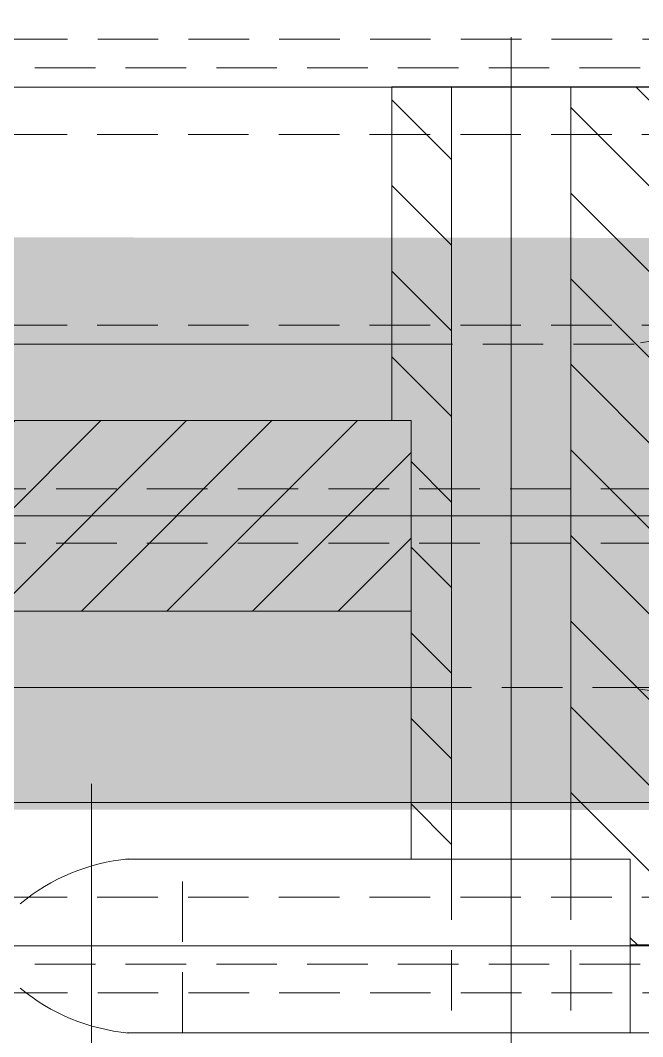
# Model space of a CAD drawing. Header units: inches. Extents: x 702888 to 852715, y 9845 to 271320.
# Drawn here: x 745869.4 to 745934.7, y 82938.3 to 83044.9 of the extents above; entities that cross this region are included whole.
import ezdxf

# ---------------------------------------------------------------- set-up
doc = ezdxf.new("R2010")
doc.units = ezdxf.units.IN
doc.header["$MEASUREMENT"] = 0
for name, pattern in [('CENTER2', [1.125, 0.75, -0.125, 0.125, -0.125]), ('GESTRICHELT2', [9.524999999999999, 6.349999999999999, -3.174999999999999]), ('HIDDEN', [9.524999999999995, 6.349999999999998, -3.174999999999998]), ('MITTE2', [725.805, 483.87, -80.645, 80.645, -80.645])]:
    doc.linetypes.add(name, pattern=pattern)
doc.layers.get('0').update_dxf_attribs({"lineweight": 5})
for name, color, linetype, lineweight in [('Beam 200', 6, 'Continuous', 0), ('chain con', 52, 'Continuous', 5), ('MITTE', 1, 'MITTE2', 0), ('Power track', 161, 'Continuous', 5), ('UNSICHTBAR', 1, 'GESTRICHELT2', 0), ('VOLLINIE', 7, 'Continuous', 0)]:
    doc.layers.add(name, color=color, linetype=linetype, lineweight=lineweight)
doc.layers.add('DÜNN', color=1, linetype='Continuous')
doc.dimstyles.new('D1', dxfattribs={"dimscale": 66, "dimtxt": 2.5, "dimasz": 2.5, "dimexe": 1, "dimexo": 1, "dimgap": 1.25, "dimtad": 1, "dimdec": 0, "dimdsep": 46, "dimtxsty": 'Standard', "dimblk": 'OPEN30', "dimcen": 2.5, "dimclrd": 150, "dimclre": 150, "dimclrt": 140, "dimadec": 0, "dimazin": 0, "dimtfac": 1, "dimtdec": 0, "dimtmove": 0, "dimatfit": 3, "dimfxl": 1, "dimtfill": 1, "dimlwd": 13, "dimlwe": 13, "dimarcsym": 0})

# ---------------------------------------------------------------- blocks, each defined once
blk = doc.blocks.new('_Open30')
at = {"color": 0, "linetype": 'ByBlock', "lineweight": -2}
for p, q in [((-1, 0.26794919), (0, 0)), ((0, 0), (-1, -0.26794919)), ((0, 0), (-1, 0))]:
    blk.add_line(p, q, dxfattribs=at)
blk = doc.blocks.new('Antrieb_262_t500_Draufsicht')
at = {"layer": 'DÜNN'}
h = blk.add_hatch(dxfattribs=at)
h.set_pattern_fill('ANSI31', color=256, scale=2, angle=270, style=0)
h.set_pattern_definition([(315, (616.3314607246427, 519.7188540353088), (4.490128060534578, 4.490128060534575), [])])
h.paths.add_polyline_path([(818.75, 0), (823, 0), (823, 36), (818.75, 36)])
h.paths.add_polyline_path([(825, -10), (823, -10), (823, 0), (818.75, 0), (818.75, -45), (825, -45)])
h.paths.add_polyline_path([(796.75, -16.85000000000582), (796.75, -20), (795, -20), (795, -45), (806.25, -45), (806.25, 0), (795, 0), (795, -16.85000000000582)])
h.paths.add_polyline_path([(795, 0), (806.25, 0), (806.25, 36), (800, 36), (800, 45), (795, 45), (795, 20), (796.75, 20), (796.75, 16.85000000000582), (795, 16.85000000000582)])
h.paths.add_polyline_path([(693.75, 0), (705, 0), (705, 16.85000000000582), (703.25, 16.85000000000582), (703.25, 20), (705, 20), (705, 45), (700, 45), (700, 36), (693.75, 36)])
h.paths.add_polyline_path([(705, 0), (693.75, 0), (693.75, -45), (705, -45), (705, -20), (703.25, -20), (703.25, -16.85000000000582), (705, -16.85000000000582)])
h.paths.add_polyline_path([(675, -45), (681.25, -45), (681.25, 0), (677, 0), (677, -10), (675, -10)])
h.paths.add_polyline_path([(681.25, 36), (677, 36), (677, 0), (681.25, 0)])
h = blk.add_hatch(dxfattribs=at)
h.set_pattern_fill('ANSI31', color=256, scale=2, angle=360, style=0)
h.set_pattern_definition([(44.99999999999999, (616.3314607246427, 496.9238317497073), (-4.490128060534575, 4.490128060534578), [])])
h.paths.add_polyline_path([(823, 10), (823, 0), (893.6499999999069, 0), (893.6499999999069, 7), (870.5, 7, -0.4142135623730951), (869, 8.5, 0.4142135623730951), (867.5, 10)])
h.paths.add_polyline_path([(867.5, -10, 0.4142135623730951), (869, -8.5, -0.4142135623730951), (870.5, -7), (893.6499999999069, -7), (893.6499999999069, 0), (823, 0), (823, -10)])
edge = h.paths.add_edge_path()
edge.add_spline(control_points=[(639.61840345175, 10), (639.2547618160024, 7.383197276707506), (639.4099351586774, 3.353169807232916), (642.9317201559898, 0.9029725627333391), (644.5040131071582, 0)], knot_values=[4.520222680742997, 4.520222680742997, 4.520222680742997, 4.520222680742997, 11.85869887906619, 16.82875695887004, 16.82875695887004, 16.82875695887004, 16.82875695887004], degree=3, periodic=0)
edge.add_line((644.5040131071582, 0), (676.9999999999648, 0))
edge.add_line((677, 0), (677, 10))
edge.add_line((677, 10), (639.6184034518084, 10))
edge = h.paths.add_edge_path()
edge.add_spline(control_points=[(644.5040131071582, 0), (647.5955600452144, -1.775484688958386), (653.1567989205942, -3.958375383197563), (653.0997772964183, -8.359747908689314), (652.7123479866423, -10)], knot_values=[16.82875695887004, 16.82875695887004, 16.82875695887004, 16.82875695887004, 26.60121560070184, 31.62761006491104, 31.62761006491104, 31.62761006491104, 31.62761006491104], degree=3, periodic=0)
edge.add_line((652.7123479866423, -10), (677.0000000000582, -10))
edge.add_line((677, -10), (677, 0))
edge.add_line((677, 0), (644.5040131071939, 0))
for p, q in [((852.8174857576378, 54.20000000001164), (787.3684210525826, 54.20000000001164)), ((800, 54.20000000001164), (800, 36)), ((800, 45), (781.3157894737087, 45)), ((800, 45), (800, 36)), ((800, 45), (800, 36)), ((823, 36), (800, 36)), ((852.9559443313628, 36), (800, 36)), ((823, 36), (800, 36)), ((806.25, 36), (806.25, -45)), ((818.75, 36), (818.75, -45)), ((823, 36), (823, -10)), ((823, 36), (823, -10)), ((990, 18), (823, 18)), ((867.5, 10), (823, 10)), ((867.5, 10), (823, 10)), ((867.5, -10), (823, -10)), ((825, -10), (823, -10)), ((825, -10), (823, -10)), ((867.5, -10), (823, -10)), ((825, -10), (825, -45)), ((825, -10), (825, -45)), ((990, -18), (825, -18)), ((825, -45), (774.5, -45))]:
    blk.add_line(p, q)
at = {"color": 1, "linetype": 'GESTRICHELT2'}
for p, q in [((823, 18), (677, 18)), ((825, -18), (675, -18))]:
    blk.add_line(p, q, dxfattribs=at)
for centre, start, end in [((850.6986450843979, 33.46128597986535), 50.38600536067079, 84.60377995781555), ((850.6986450843979, 56.73871402014629), 275.3962200421845, 309.6139946393292)]:
    blk.add_arc(centre, 20.86119984801962, start, end)
at = {"layer": 'MITTE'}
for p, q in [((856.5149999998976, 73.20629673692747), (856.5149999998976, 28.09797563569737)), ((812.5, 60.25059862926719), (812.5, 18.79371978921699)), ((823, 54.20000000001164), (800, 54.20000000001164)), ((812.5, 54.20000000001164), (812.5, -50.21527030767174)), ((812.5, 54.20000000001164), (812.5, -50.21527030767174)), ((883.7858042719308, 45.10000000000582), (750, 45.10000000000582)), ((-1071.269715782488, 0), (1052.550002387492, 0)), ((1100, 0), (0, 0)), ((1100, 0), (0, 0)), ((919.3934526427183, 0), (766.958630847279, 0)), ((919.3934526427183, 0), (766.958630847279, 0))]:
    blk.add_line(p, q, dxfattribs=at)
at = {"layer": 'UNSICHTBAR'}
for p, q in [((806.25, 36), (806.25, 54.20000000001164)), ((818.75, 36), (818.75, 54.20000000001164)), ((846.9899999999907, 54.20000000001164), (846.9899999999907, 36)), ((1094, 50), (0, 50)), ((1062.5, 47), (0, 47)), ((1075, 40), (0, 40)), ((1075, -20), (794.7058823530097, -20)), ((1075, -40), (795, -40)), ((1062.5, -47), (0, -47)), ((1094, -50), (0, -50))]:
    blk.add_line(p, q, dxfattribs=at)
at = {"layer": 'VOLLINIE', "color": 1, "linetype": 'GESTRICHELT2'}
for p, q in [((755, 25), (800, 18)), ((755, -25), (800, -18))]:
    blk.add_line(p, q, dxfattribs=at)
at = {"layer": 'VOLLINIE'}
for points in [[(823, 15.65685424947878), (828.656854249537, 10), (823, 10)], [(823, 15.65685424947878), (828.656854249537, 10), (823, 10)], [(825, -15.65685424947878), (830.656854249537, -10), (825, -10)], [(825, -15.65685424947878), (830.656854249537, -10), (825, -10)]]:
    blk.add_solid(points, dxfattribs=at)
blk = doc.blocks.new('T6YY6')
at = {"linetype": 'CENTER2', "ltscale": 80}
blk.add_line((706263.8309462401, 77134.13287333341), (706263.8309462401, 83265.34781116189), dxfattribs=at)
at = {"linetype": 'HIDDEN'}
for p, q in [((706260.9809462402, 83210.3793912608), (706260.9809462402, 77210.3793912608)), ((706266.6809462402, 83210.3793912608), (706266.6809462402, 77210.3793912608))]:
    blk.add_line(p, q, dxfattribs=at)

msp = doc.modelspace()

# ---------------------------------------------------------------- linework, layer by layer
at = {"color": 161}
msp.add_lwpolyline([(745297.9391648908, 82962.86279439664), (746994.1348255187, 82962.86279439417), (746994.1348255187, 83037.86279439417), (745297.9391648908, 83037.86279439664)], close=True, dxfattribs=at)
at = {"layer": 'chain con', "color": 51, "true_color": 0xf7f281}
msp.add_lwpolyline([(774481.8220849317, 78592.99980464694, 92.30621941480786, 92.30621941480786, 0), (750590.001905397, 78592.91228940434, 60, 60, -0.4142095524087945), (749590.001905397, 79592.91228940425, 60, 60, 0), (749587.1519053973, 82068.35680687617, 60, 60, 0.3942533640499885), (748590.0019053968, 82990.06227427756, 60, 60, 0), (744825.4104065322, 82992.91227427742, 60, 60, 0.9969951528993826), (744831.4096018572, 80992.91227427765, 60, 60, 0), (747344.4668412996, 80992.9122742064, 60, 60, -0.4372921583333165), (748344.4549319318, 79898.34280847135, 60, 60, 0), (748344.4549319318, 75623.96968311786, 60, 60, 0.8803587636665382), (750308.3432851852, 75357.66301316283, 60, 60, 0), (750852.6683222024, 77327.82982743667, 60, 60, 0.4149153820512552), (750852.6683222024, 77327.82982743667, 60, 60, 0.4981582225558829), (749888.779968733, 78589.13632451743, 60, 60, 0), (731828.6677860682, 78592.91515552829, 60, 60, -0.4142669197492226)], format="xyseb", dxfattribs=at)
at = {"layer": 'Power track', "ltscale": 20}
msp.add_lwpolyline([(745630.4104065322, 80992.91243055326), (744831.4104065322, 80992.91243055326, -1), (744831.4104065322, 82992.91243055326), (748590.0019053968, 82992.91243055326)], format="xyb", dxfattribs=at)

# ---------------------------------------------------------------- block references
at = {"rotation": 180}
msp.add_blockref('Antrieb_262_t500_Draufsicht', (746733.4104065322, 82992.91243055326), dxfattribs=at)
at = {"layer": 'Beam 200', "rotation": 90}
msp.add_blockref('T6YY6', (826359.4005275826, -623270.9185156868), dxfattribs=at)

# ---------------------------------------------------------------- leaders
msp.add_leader([(744124.3036253457, 82700.0192117398), (745103.542543293, 85727.79001580371), (749396.9391280755, 85727.79001580371)], dimstyle='D1', override={"dimscale": 180})

doc.saveas('drawing.dxf')
